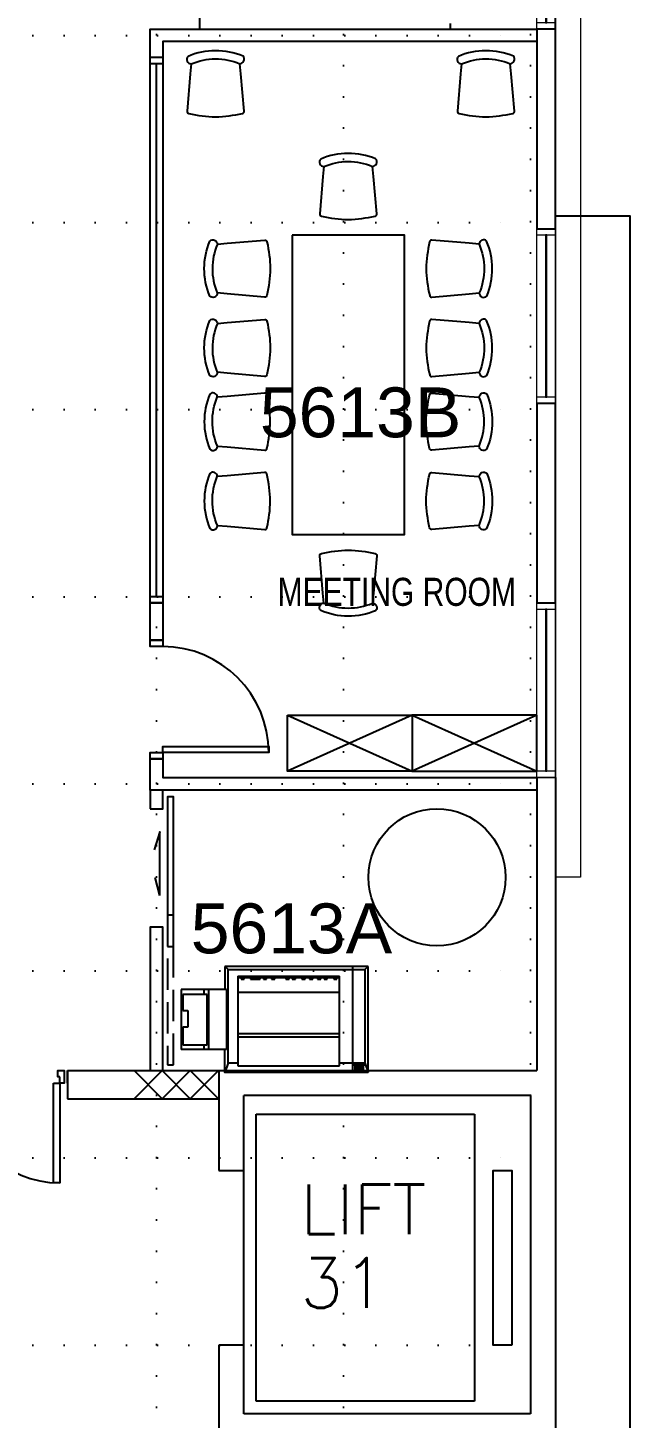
# Model space of a CAD drawing. Extents: x -68523 to 336700, y -113452 to 119396.
# Drawn here: x 254718 to 259550, y 14464 to 25611 of the extents above; entities that cross this region are included whole.
import ezdxf

# ---------------------------------------------------------------- set-up
doc = ezdxf.new("R2010")
doc.units = 0
doc.header["$LTSCALE"] = 1000
doc.header["$MEASUREMENT"] = 0
for name, pattern in [('DASH', [0.35, 0.25, -0.1]), ('EC-5thFloor-s6144$0$DOT', [0.25, 0, -0.25]), ('ece-fitout$0$DASHED', [0.75, 0.5, -0.25]), ('HIDDEN', [0.375, 0.25, -0.125])]:
    doc.linetypes.add(name, pattern=pattern)
doc.layers.get('0').update_dxf_attribs({"linetype": 'CONTINUOUS'})
doc.layers.get('DEFPOINTS').update_dxf_attribs({"linetype": 'CONTINUOUS'})
for name, color, linetype in [('EC-5thFloor-s6144$0$4', 9, 'EC-5thFloor-s6144$0$DOT'), ('EC-5thFloor-s6144$0$E-blockwall', 1, 'CONTINUOUS'), ('EC-5thFloor-s6144$0$ECOLUMN', 7, 'CONTINUOUS'), ('EC-5thFloor-s6144$0$EDOOR', 5, 'CONTINUOUS'), ('EC-5thFloor-s6144$0$EWALL', 3, 'CONTINUOUS'), ('EC-5thFloor-s6144$0$RAIL', 4, 'CONTINUOUS'), ('EC-5thFloor-s6144$0$ROOM-NO', 4, 'CONTINUOUS'), ('ece-fitout$0$I-Furniture 01', 1, 'CONTINUOUS'), ('Layer1', 1, 'CONTINUOUS'), ('N-DOOR', 7, 'CONTINUOUS'), ('N-DR', 7, 'CONTINUOUS'), ('n-wall', 3, 'CONTINUOUS'), ('N_Fur', 41, 'CONTINUOUS'), ('Rm-No-New', 3, 'CONTINUOUS'), ('家俱', 4, 'CONTINUOUS')]:
    doc.layers.add(name, color=color, linetype=linetype)
doc.layers.add('EC-5thFloor-s6144$0$EWINDOW', color=9, linetype='CONTINUOUS', lineweight=9)
doc.layers.add('EC-5thFloor-s6144$0$HATCH-LINE', color=13, linetype='CONTINUOUS', plot=False)
doc.styles.add('EC-5thFloor-s6144$0$STANDARD', font='romans.shx')
doc.styles.add('ece-fitout$0$FREEHAND', font='ARCH2.SHX')
doc.styles.add('T1', font='arial.ttf')

# ---------------------------------------------------------------- blocks, each defined once
blk = doc.blocks.new('EC-5thFloor-s6144$0$grid-base')
for p, q in [((-2250, -24750), (-2250, 750)), ((-750, -24750), (-750, 750)), ((750, -24750), (750, 750)), ((-24750, -5250), (750, -5250)), ((-24750, -6750), (750, -6750)), ((-24750, -8250), (750, -8250)), ((-24750, -9750), (750, -9750)), ((-24750, -11250), (750, -11250)), ((-24750, -12750), (750, -12750)), ((-24750, -14250), (750, -14250)), ((-24750, -15750), (750, -15750))]:
    blk.add_line(p, q)
blk = doc.blocks.new('EC-5thFloor-s6144$0$E-WIN1')
at = {"layer": 'EC-5thFloor-s6144$0$EWINDOW', "linetype": 'Continuous'}
for p, q in [((1399.9972, 149.9997), (0, 149.9997)), ((0, 149.9997), (0, 0)), ((1349.9973, 149.9997), (49.9999, 149.9997)), ((49.9999, 149.9997), (49.9999, 0)), ((1349.9973, 0), (1349.9973, 149.9997)), ((1399.9972, 0), (1399.9972, 149.9997)), ((0, 0), (1399.9972, 0)), ((49.9999, 79.99984), (1349.9973, 79.99984)), ((49.9999, 69.99986), (49.9999, 79.99984)), ((1349.9973, 69.99986), (49.9999, 69.99986)), ((49.9999, 0), (1349.9973, 0)), ((1349.9973, 79.99984), (1349.9973, 69.99986))]:
    blk.add_line(p, q, dxfattribs=at)
blk = doc.blocks.new('EC-5thFloor-s6144$0$dr_d_1600')
for points in [[(-1610, 100), (-1660, 100), (-1660, 900), (-1610, 900)], [(-110, 100), (-60, 100), (-60, 900), (-110, 900)], [(-1660, 50), (-1645, 50), (-1645, 0), (-1645, 0), (-1645, 0), (-1695, 0), (-1695, 100), (-1695, 100), (-1695, 100), (-1660, 100)], [(-60, 50), (-75, 50), (-75, 0), (-75, 0), (-75, 0), (-25, 0), (-25, 100), (-25, 100), (-25, 100), (-60, 100)]]:
    blk.add_lwpolyline(points, close=True)
at = {"color": 1}
for centre, start, end in [((-1660, 100), 0, 90), ((-60, 100), 90, 180)]:
    blk.add_arc(centre, 800, start, end, dxfattribs=at)
at = {"layer": 'DEFPOINTS'}
for p, q in [((-1720, 100), (-1720, 0)), ((0, 100), (0, 0))]:
    blk.add_line(p, q, dxfattribs=at)
blk = doc.blocks.new('EC-5thFloor-s6144$0$BLOCK150')
for p, q in [((0, 0), (150, 150)), ((150, 0), (0, 150)), ((300, 0), (150, 150)), ((150, 0), (300, 150)), ((300, 0), (450, 150)), ((450, 0), (300, 150))]:
    blk.add_line(p, q)
blk = doc.blocks.new('erfqwr wtg qewrg daergaW')
at = {"color": 8, "linetype": 'ByBlock'}
for p, q in [((175532, -1266080), (175532, -1265717)), ((176014, -1265717), (175532, -1265717)), ((176014, -1266080), (176014, -1265717)), ((175713, -1265730), (175570, -1265730)), ((175570, -1265730), (175570, -1265924)), ((175713, -1265769), (175713, -1265730)), ((175845, -1265769), (175713, -1265769)), ((175975, -1265730), (175845, -1265730)), ((175845, -1265730), (175845, -1265769)), ((175975, -1265924), (175975, -1265730)), ((175570, -1265898), (175532, -1265898)), ((176014, -1265937), (175532, -1265937)), ((175570, -1265924), (175975, -1265924)), ((176014, -1265898), (175975, -1265898)), ((175427, -1266093), (175349, -1266067)), ((175427, -1266093), (175427, -1266171)), ((175427, -1266093), (176173, -1266093)), ((176014, -1266080), (175532, -1266080)), ((176199, -1266067), (176014, -1266067)), ((176173, -1266093), (176199, -1266067)), ((176173, -1266093), (176173, -1267191)), ((176199, -1267217), (176199, -1266067)), ((176121, -1266171), (175401, -1266171)), ((175401, -1266171), (175401, -1266987)), ((175634, -1266171), (175634, -1266987)), ((175660, -1266171), (175660, -1266987)), ((175992, -1266171), (175992, -1266987)), ((176109, -1266197), (176096, -1266197)), ((176096, -1266197), (176096, -1266223)), ((176096, -1266223), (176109, -1266223)), ((176096, -1266274), (176096, -1266350)), ((176109, -1266274), (176096, -1266274)), ((176109, -1266171), (176109, -1266987)), ((176121, -1266171), (176121, -1266987)), ((176096, -1266350), (176109, -1266350)), ((176096, -1266376), (176096, -1266402)), ((176109, -1266376), (176096, -1266376)), ((176096, -1266402), (176109, -1266402)), ((176096, -1266441), (176096, -1266467)), ((176109, -1266441), (176096, -1266441)), ((176096, -1266467), (176109, -1266467)), ((176096, -1266556), (176096, -1266582)), ((176109, -1266556), (176096, -1266556)), ((176096, -1266582), (176109, -1266582)), ((176096, -1266608), (176096, -1266634)), ((176109, -1266608), (176096, -1266608)), ((176096, -1266634), (176109, -1266634)), ((176096, -1266685), (176096, -1266711)), ((176109, -1266685), (176096, -1266685)), ((176096, -1266711), (176109, -1266711)), ((176096, -1266746), (176096, -1266772)), ((176109, -1266746), (176096, -1266746)), ((176096, -1266772), (176109, -1266772)), ((176096, -1266811), (176096, -1266837)), ((176109, -1266811), (176096, -1266811)), ((176096, -1266837), (176109, -1266837)), ((176096, -1266863), (176096, -1266889)), ((176109, -1266863), (176096, -1266863)), ((176096, -1266889), (176109, -1266889)), ((176096, -1266941), (176096, -1266966)), ((176109, -1266941), (176096, -1266941)), ((175401, -1266987), (176121, -1266987)), ((175427, -1266987), (175427, -1267191)), ((176096, -1266966), (176109, -1266966)), ((176199, -1267091), (175349, -1267091)), ((175401, -1267185), (175401, -1267105)), ((175401, -1267105), (175414, -1267105)), ((175414, -1267105), (175414, -1267185)), ((175427, -1267191), (175349, -1267217)), ((175349, -1267217), (176199, -1267217)), ((175414, -1267185), (175401, -1267185)), ((176173, -1267191), (175427, -1267191)), ((176173, -1267191), (176199, -1267217))]:
    blk.add_line(p, q, dxfattribs=at)
at = {"color": 8, "linetype": 'HIDDEN', "ltscale": 60}
for p, q in [((175365, -1267185), (175365, -1267105)), ((175376, -1267185), (175376, -1267105)), ((175386, -1267185), (175386, -1267105))]:
    blk.add_line(p, q, dxfattribs=at)
at = {"color": 8, "linetype": 'ByBlock'}
blk.add_lwpolyline([(175349, -1267217), (175349, -1266067), (175532, -1266067)], dxfattribs=at)
blk = doc.blocks.new('sofa')
at = {"layer": 'ece-fitout$0$I-Furniture 01', "linetype": 'ece-fitout$0$DASHED'}
blk.add_lwpolyline([(195641, 15857), (194841, 15857), (194841, 17865), (195641, 17865), (195641, 15857)], dxfattribs=at)
blk = doc.blocks.new('Chair4')
at = {"layer": '家俱'}
blk.add_lwpolyline([(179, 150), (172, 230), (146, 530, -0.370812), (160, 548, -0.049832), (375, 575, -0.049832), (591, 547, -0.370812), (604, 529), (577, 229), (570, 149)], format="xyb", dxfattribs=at)
blk.add_lwpolyline([(374, 110, 0.099277), (570, 149, -0.66789), (595, 89, -0.099277), (374, 45, -0.099277), (154, 90, -0.66789), (179, 150, 0.099277)], format="xyb", close=True, dxfattribs=at)

msp = doc.modelspace()

# ---------------------------------------------------------------- linework, layer by layer
at = {"layer": 'EC-5thFloor-s6144$0$ECOLUMN'}
for p, q in [((258800, 19600), (258800, 17250)), ((258950, 19600), (258950, 11850)), ((256250, 17250), (256250, 16450)), ((256250, 17250), (258800, 17250)), ((258750, 17050), (256450, 17050)), ((256450, 16450), (256450, 17050)), ((258750, 17050), (258750, 14500)), ((256250, 16450), (256450, 16450)), ((256450, 15050), (256250, 15050)), ((256250, 15050), (256250, 13850)), ((256450, 14500), (256450, 15050)), ((258750, 14500), (256450, 14500))]:
    msp.add_line(p, q, dxfattribs=at)
for points in [[(258950.1, 24000), (258950.1, 25600), (258800.1, 25600), (258800.1, 24000)], [(258950.1, 21000), (258950.1, 22600), (258800.1, 22600), (258800.1, 21000)]]:
    msp.add_lwpolyline(points, close=True, dxfattribs=at)
msp.add_circle((258000, 18800), 550, dxfattribs=at)
at = {"layer": 'EC-5thFloor-s6144$0$EWALL'}
for p, q in [((255035, 17250), (255035, 17025)), ((255035, 17250), (256250, 17250)), ((255035, 17025), (256250, 17025))]:
    msp.add_line(p, q, dxfattribs=at)
at = {"layer": 'EC-5thFloor-s6144$0$EWINDOW', "linetype": 'Continuous'}
msp.add_line((258800, 19600), (258950, 19600), dxfattribs=at)
at = {"layer": 'EC-5thFloor-s6144$0$EWINDOW'}
msp.add_lwpolyline([(258950, 18800), (258950.1, 31750.1), (258000, 31750.1), (258000, 31950.1), (259150.1, 31950), (259150.1, 31950), (259150.1, 18800)], close=True, dxfattribs=at)
at = {"layer": 'EC-5thFloor-s6144$0$HATCH-LINE'}
msp.add_lwpolyline([(258950, 6100), (258950, 13500), (259550, 13500), (259550, 24100), (258950, 24100), (258950, 31750), (258950, 31750), (258950, 31750), (233362, 31750), (233362, 17850), (233050, 17850), (233050, 17850), (233050, 17850), (233050, 17850), (233050, 17850), (233050, -18050), (233050, -18050), (218424.9, -18049.9), (218424.9, -18049.9), (218424.9, -38550), (217000, -38550), (217000, -49550)], dxfattribs=at)
at = {"layer": 'EC-5thFloor-s6144$0$RAIL'}
for p, q in [((256550, 14600), (256550, 16900)), ((256550, 16900), (258300, 16900)), ((258300, 16900), (258300, 14600)), ((256450, 15050), (256450, 16450)), ((258300, 14600), (256550, 14600))]:
    msp.add_line(p, q, dxfattribs=at)
msp.add_lwpolyline([(258600, 15050), (258450, 15050), (258450, 16450), (258600, 16450)], close=True, dxfattribs=at)
at = {"layer": 'Layer1'}
for p, q in [((257800.1, 20100), (256800.1, 19650)), ((256800.1, 20100), (257800.1, 19650)), ((257800.1, 20100), (256800.1, 19650)), ((256800.1, 20100), (257800.1, 19650)), ((257800.1, 20100), (258800.1, 19650)), ((258800.1, 20100), (257800.1, 19650)), ((257800.1, 20100), (258800.1, 19650)), ((258800.1, 20100), (257800.1, 19650))]:
    msp.add_line(p, q, dxfattribs=at)
for points in [[(256838.4, 23948.6), (256838.4, 21548.6), (257738.4, 21548.6), (257738.4, 23948.6)], [(256800.1, 20100), (257800.1, 20100), (257800.1, 19650), (256800.1, 19650)], [(256800.1, 20100), (257800.1, 20100), (257800.1, 19650), (256800.1, 19650)], [(258800.1, 20100), (257800.1, 20100), (257800.1, 19650), (258800.1, 19650)], [(258800.1, 20100), (257800.1, 20100), (257800.1, 19650), (258800.1, 19650)]]:
    msp.add_lwpolyline(points, close=True, dxfattribs=at)
at = {"layer": 'N-DOOR', "color": 7, "linetype": 'Continuous'}
for points in [[(255800, 20700), (255800, 20650), (255700, 20650), (255700, 20700)], [(255800, 19800), (255800, 19850), (256650, 19850), (256650, 19800)], [(255800, 19800), (255800, 19750), (255700, 19750), (255700, 19800)]]:
    msp.add_lwpolyline(points, close=True, dxfattribs=at)
msp.add_arc((255800, 19800), 850, 0, 90, dxfattribs=at)
at = {"layer": 'N-DR'}
msp.add_lwpolyline([(255837.9, 18244.9), (255887.9, 18244.9), (255887.9, 19444.9), (255837.9, 19444.9)], close=True, dxfattribs=at)
at = {"layer": 'N-DR', "color": 1, "linetype": 'DASH'}
msp.add_lwpolyline([(255837.9, 17297.9), (255887.9, 17297.9), (255887.9, 18497.9), (255837.9, 18497.9)], close=True, dxfattribs=at)
at = {"layer": 'n-wall', "linetype": 'Continuous'}
for p, q in [((255700, 25375), (255800, 25375)), ((255700, 25325), (255800, 25325))]:
    msp.add_line(p, q, dxfattribs=at)
at = {"layer": 'n-wall', "color": 1, "linetype": 'Continuous'}
for p, q in [((255750, 21051.2), (255750, 25325)), ((255700, 21051.2), (255800, 21051.2)), ((255700, 21000), (255800, 21000))]:
    msp.add_line(p, q, dxfattribs=at)
at = {"layer": 'n-wall'}
msp.add_line((255778, 18654.8), (255738.2, 18797.9), dxfattribs=at)
at = {"layer": 'n-wall', "linetype": 'Continuous'}
msp.add_lwpolyline([(258800, 25500), (255800, 25500), (255800, 20700), (255700, 20700), (255700, 25600), (258800, 25600)], dxfattribs=at)
at = {"layer": 'n-wall', "color": 1, "linetype": 'Continuous'}
msp.add_lwpolyline([(255700, 21000), (255700, 21051.2), (255800, 21051.2), (255800, 21000)], close=True, dxfattribs=at)
at = {"layer": 'n-wall', "linetype": 'Continuous'}
msp.add_lwpolyline([(255700, 19500), (255700, 19600), (255700, 19750), (255800, 19750), (255800, 19600), (258800, 19600), (258800, 19500)], close=True, dxfattribs=at)
at = {"layer": 'n-wall'}
for points in [[(255700, 19350), (255800, 19350), (255800, 19500), (255700, 19500)], [(255700, 17250), (255800, 17250), (255800, 18400), (255700, 18400)]]:
    msp.add_lwpolyline(points, close=True, dxfattribs=at)
msp.add_lwpolyline([(255778, 18654.8), (255778, 19163.6), (255730.2, 19020.5)], dxfattribs=at)

# ---------------------------------------------------------------- block references
at = {"layer": 'EC-5thFloor-s6144$0$4'}
msp.add_blockref('EC-5thFloor-s6144$0$grid-base', (258000, 30800), dxfattribs=at)
at = {"layer": 'EC-5thFloor-s6144$0$E-blockwall', "xscale": 1.5, "yscale": 1.5, "zscale": 1.5}
msp.add_blockref('EC-5thFloor-s6144$0$BLOCK150', (255571.3, 17025), dxfattribs=at)
at = {"layer": 'EC-5thFloor-s6144$0$EDOOR', "linetype": 'Continuous', "rotation": 180}
msp.add_blockref('EC-5thFloor-s6144$0$dr_d_1600', (253315, 17250), dxfattribs=at)
at = {"layer": 'EC-5thFloor-s6144$0$EWINDOW', "linetype": 'Continuous', "xscale": -1, "rotation": 270}
for p in [(258800.1, 25600), (258800.1, 22600), (258800.1, 19600)]:
    msp.add_blockref('EC-5thFloor-s6144$0$E-WIN1', p, dxfattribs=at)
at = {"layer": 'Layer1', "xscale": -1}
for p, rotation in [((255849.1, 25471.9), 180), ((258017.6, 25471.9), 180), ((256913.2, 24648.7), 180), ((258488.5, 24054.8), 90), ((258488.5, 23418.8), 90), ((256088.3, 22078.5), 270), ((256088.3, 21442.5), 270)]:
    msp.add_blockref('Chair4', p, dxfattribs=dict(at, rotation=rotation))
at = {"layer": 'Layer1'}
for p, rotation in [((256088.3, 24054.8), 270), ((256088.3, 23418.8), 270), ((258488.5, 22078.5), 90.00000000000001), ((258488.5, 21442.5), 90.00000000000001)]:
    msp.add_blockref('Chair4', p, dxfattribs=dict(at, rotation=rotation))
msp.add_blockref('Chair4', (256913.2, 20848.6), dxfattribs=at)
at = {"layer": 'N_Fur'}
for name, p, rotation in [('sofa', (240240.9, 221237.2), 270), ('erfqwr wtg qewrg daergaW', (-1009768.6, -158113.2), 89.99999999999999), ('erfqwr wtg qewrg daergaW', (-1009768.6, -158113.2), 89.99999999999999)]:
    msp.add_blockref(name, p, dxfattribs=dict(at, rotation=rotation))

# ---------------------------------------------------------------- texts
at = {"layer": 'EC-5thFloor-s6144$0$ROOM-NO', "style": 'EC-5thFloor-s6144$0$STANDARD'}
for s, p in [('LIFT', (256903.9, 15938.2)), ('31', (256903.9, 15347.7))]:
    msp.add_text(s, height=400, dxfattribs=at).set_placement(p)
at = {"layer": 'n-wall', "style": 'ece-fitout$0$FREEHAND', "width": 0.8}
msp.add_text('MEETING ROOM', height=225, dxfattribs=at).set_placement((256721.7, 20976.3))
at = {"layer": 'Rm-No-New', "style": 'T1'}
for s, p in [('5613B', (256579.3, 22327.8)), ('5613A', (256024.9, 18190.7))]:
    msp.add_text(s, height=400, dxfattribs=at).set_placement(p)

doc.saveas('drawing.dxf')
